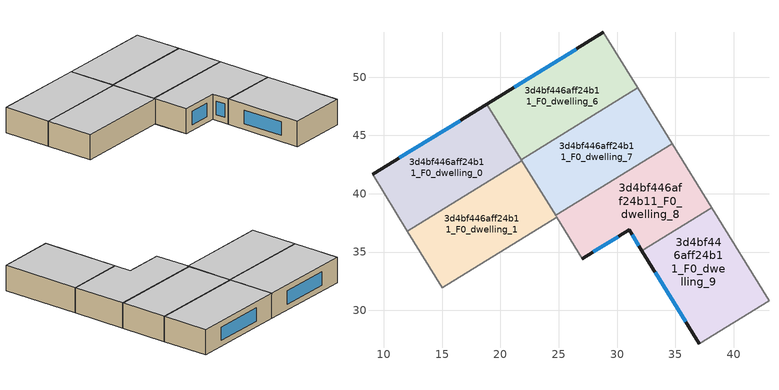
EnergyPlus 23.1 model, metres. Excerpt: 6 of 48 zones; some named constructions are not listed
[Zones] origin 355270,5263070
3d4bf446aff24b11_F0_dwelling_0
 floor ground (EU_floor_Construction): 18.84,47.7 21.83,42.84 12.01,36.78 9.03,41.66 z0
 wall outside (EU_wall_Construction): 18.84,47.7 9.03,41.66 z0:3
 wall to 3d4bf446aff24b11_F0_dwelling_1 (EU_wall_Construction): 12.01,36.78 21.83,42.84 z0:3
 wall adiabatic (EU_wall_Construction): 9.03,41.66 12.01,36.78 z0:3
 wall to 3d4bf446aff24b11_F0_dwelling_6 (EU_wall_Construction): 21.79,42.91 18.84,47.7 z0:3
 wall to 3d4bf446aff24b11_F0_dwelling_7 (EU_wall_Construction): 21.83,42.84 21.79,42.91 z0:3
 window (EU_Window_Construction): 16.53,46.28 11.33,43.08 z0.7:2.3
 ceiling to 3d4bf446aff24b11_F1_dwelling_0 (EU_floor_Construction): 21.83,42.84 18.84,47.7 9.03,41.66 12.01,36.78 z3
3d4bf446aff24b11_F0_dwelling_1
 floor ground (EU_floor_Construction): 21.83,42.84 24.83,37.99 14.99,31.92 12.01,36.78 z0
 wall adiabatic (EU_wall_Construction): 12.01,36.78 14.99,31.92 z0:3
 wall to 3d4bf446aff24b11_F0_dwelling_2 (EU_wall_Construction): 14.99,31.92 24.83,37.99 z0:3
 wall to 3d4bf446aff24b11_F0_dwelling_7 (EU_wall_Construction): 24.74,38.14 21.83,42.84 z0:3
 wall to 3d4bf446aff24b11_F0_dwelling_8 (EU_wall_Construction): 24.83,37.99 24.74,38.14 z0:3
 ceiling to 3d4bf446aff24b11_F1_dwelling_1 (EU_floor_Construction): 24.83,37.99 21.83,42.84 12.01,36.78 14.99,31.92 z3
3d4bf446aff24b11_F0_dwelling_6
 floor ground (EU_floor_Construction): 28.83,53.84 31.78,49.07 21.79,42.91 18.84,47.7 z0
 wall outside (EU_wall_Construction): 28.83,53.84 18.84,47.7 z0:3
 wall to 3d4bf446aff24b11_F0_dwelling_7 (EU_wall_Construction): 21.79,42.91 31.78,49.07 z0:3
 wall adiabatic (EU_wall_Construction): 31.78,49.07 28.83,53.84 z0:3
 window (EU_Window_Construction): 26.49,52.4 21.19,49.14 z0.7:2.3
 ceiling to 3d4bf446aff24b11_F1_dwelling_6 (EU_floor_Construction): 31.78,49.07 28.83,53.84 18.84,47.7 21.79,42.91 z3
3d4bf446aff24b11_F0_dwelling_7
 floor ground (EU_floor_Construction): 31.78,49.07 34.72,44.3 24.74,38.14 21.79,42.91 z0
 wall adiabatic (EU_wall_Construction): 34.72,44.3 31.78,49.07 z0:3
 wall to 3d4bf446aff24b11_F0_dwelling_8 (EU_wall_Construction): 24.74,38.14 34.72,44.3 z0:3
 ceiling to 3d4bf446aff24b11_F1_dwelling_7 (EU_floor_Construction): 34.72,44.3 31.78,49.07 21.79,42.91 24.74,38.14 z3
3d4bf446aff24b11_F0_dwelling_8
 floor ground (EU_floor_Construction): 34.72,44.3 38.11,38.81 32.14,35.12 31.04,36.89 27.02,34.43 24.74,38.14 z0
 wall outside (EU_wall_Construction): 27.02,34.43 31.04,36.89 32.14,35.12 z0:3
 wall adiabatic (EU_wall_Construction): 38.11,38.81 34.72,44.3 z0:3
 wall to 3d4bf446aff24b11_F0_dwelling_9 (EU_wall_Construction): 32.14,35.12 38.11,38.81 z0:3
 wall to 3d4bf446aff24b11_F0_dwelling_2 (EU_wall_Construction): 24.83,37.99 27.02,34.43 z0:3
 window (EU_Window_Construction): 31.3,36.47 31.88,35.54 / 27.97,35.01 30.1,36.31 z0.7:2.3
 ceiling to 3d4bf446aff24b11_F1_dwelling_8 (EU_floor_Construction): 38.11,38.81 34.72,44.3 24.74,38.14 27.02,34.43 31.04,36.89 32.14,35.12 z3
3d4bf446aff24b11_F0_dwelling_9
 floor ground (EU_floor_Construction): 38.11,38.81 43.04,30.82 37.07,27.14 32.14,35.12 z0
 wall outside (EU_wall_Construction): 32.14,35.12 37.07,27.14 z0:3
 wall to 3d4bf446aff24b11_F0_dwelling_10 (EU_wall_Construction): 37.07,27.14 43.04,30.82 z0:3
 wall adiabatic (EU_wall_Construction): 43.04,30.82 38.11,38.81 z0:3
 window (EU_Window_Construction): 33.29,33.25 35.91,29.01 z0.7:2.3
 ceiling to 3d4bf446aff24b11_F1_dwelling_9 (EU_floor_Construction): 43.04,30.82 38.11,38.81 32.14,35.12 37.07,27.14 z3
[SCHEDULE:FILE] Column Number=1; Rows to Skip at Top=0; Number of Hours of Data=8760; Column Separator=Comma; Interpolate to Timestep=No; Minutes per Item=60; Adjust Schedule for Daylight Savings=Yes
Name | File
EU_Step8_GainSchedule_3d4bf446aff24b11_F1_dwelling_6_f000 | ../../schedules/3d4bf446aff24b11/3d4bf446aff24b11_F1_dwelling_6_f000_gain.csv
EU_Step8_GainSchedule_3d4bf446aff24b11_F1_dwelling_7_f000 | ../../schedules/3d4bf446aff24b11/3d4bf446aff24b11_F1_dwelling_7_f000_gain.csv
EU_Step8_GainSchedule_3d4bf446aff24b11_F1_dwelling_8_f000 | ../../schedules/3d4bf446aff24b11/3d4bf446aff24b11_F1_dwelling_8_f000_gain.csv
EU_Step8_GainSchedule_3d4bf446aff24b11_F1_dwelling_9_f000 | ../../schedules/3d4bf446aff24b11/3d4bf446aff24b11_F1_dwelling_9_f000_gain.csv
EU_Step8_GainSchedule_3d4bf446aff24b11_F1_dwelling_10_f000 | ../../schedules/3d4bf446aff24b11/3d4bf446aff24b11_F1_dwelling_10_f000_gain.csv
EU_Step8_GainSchedule_3d4bf446aff24b11_F1_dwelling_11_f000 | ../../schedules/3d4bf446aff24b11/3d4bf446aff24b11_F1_dwelling_11_f000_gain.csv
EU_Step8_GainSchedule_3d4bf446aff24b11_F2_dwelling_0_f000 | ../../schedules/3d4bf446aff24b11/3d4bf446aff24b11_F2_dwelling_0_f000_gain.csv
EU_Step8_GainSchedule_3d4bf446aff24b11_F2_dwelling_1_f000 | ../../schedules/3d4bf446aff24b11/3d4bf446aff24b11_F2_dwelling_1_f000_gain.csv
EU_Step8_GainSchedule_3d4bf446aff24b11_F2_dwelling_2_f000 | ../../schedules/3d4bf446aff24b11/3d4bf446aff24b11_F2_dwelling_2_f000_gain.csv
EU_Step8_GainSchedule_3d4bf446aff24b11_F2_dwelling_3_f000 | ../../schedules/3d4bf446aff24b11/3d4bf446aff24b11_F2_dwelling_3_f000_gain.csv
EU_Step8_GainSchedule_3d4bf446aff24b11_F2_dwelling_4_f000 | ../../schedules/3d4bf446aff24b11/3d4bf446aff24b11_F2_dwelling_4_f000_gain.csv
EU_Step8_GainSchedule_3d4bf446aff24b11_F2_dwelling_5_f000 | ../../schedules/3d4bf446aff24b11/3d4bf446aff24b11_F2_dwelling_5_f000_gain.csv
EU_Step8_GainSchedule_3d4bf446aff24b11_F2_dwelling_6_f000 | ../../schedules/3d4bf446aff24b11/3d4bf446aff24b11_F2_dwelling_6_f000_gain.csv
EU_Step8_GainSchedule_3d4bf446aff24b11_F2_dwelling_7_f000 | ../../schedules/3d4bf446aff24b11/3d4bf446aff24b11_F2_dwelling_7_f000_gain.csv
EU_Step8_GainSchedule_3d4bf446aff24b11_F2_dwelling_8_f000 | ../../schedules/3d4bf446aff24b11/3d4bf446aff24b11_F2_dwelling_8_f000_gain.csv
EU_Step8_GainSchedule_3d4bf446aff24b11_F2_dwelling_9_f000 | ../../schedules/3d4bf446aff24b11/3d4bf446aff24b11_F2_dwelling_9_f000_gain.csv
EU_Step8_GainSchedule_3d4bf446aff24b11_F2_dwelling_10_f000 | ../../schedules/3d4bf446aff24b11/3d4bf446aff24b11_F2_dwelling_10_f000_gain.csv
EU_Step8_GainSchedule_3d4bf446aff24b11_F2_dwelling_11_f000 | ../../schedules/3d4bf446aff24b11/3d4bf446aff24b11_F2_dwelling_11_f000_gain.csv
